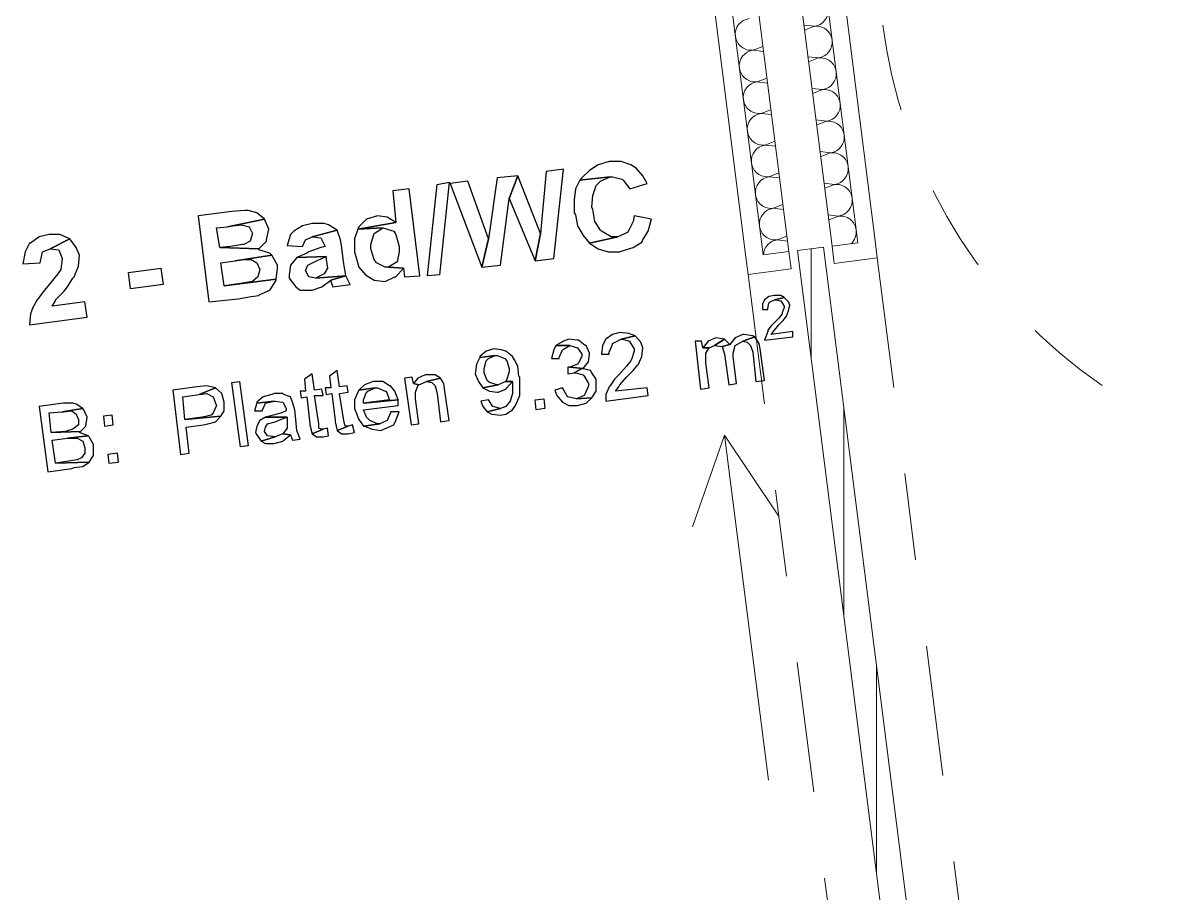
# Model space of a CAD drawing. Header units: metres. Extents: x 2713679.5 to 2713747.3, y 1226017.1 to 1226104.2.
# Drawn here: x 2713734.266 to 2713735.583, y 1226038.926 to 1226039.927 of the extents above; entities that cross this region are included whole.
import ezdxf

# ---------------------------------------------------------------- set-up
doc = ezdxf.new("R2010")
doc.units = ezdxf.units.M
doc.header["$MEASUREMENT"] = 0
doc.linetypes.add('Achse', pattern=[0.115, 0, -0.04, 0.075, 0])
doc.linetypes.add('Strichpunkt 3_1_1mm Achsen', pattern=[0.25, 0.15, -0.05, 0, -0.05])
doc.layers.add('plangrafiken', color=251, linetype='Continuous')
doc.layers.add('waende_stuetzen', color=250, linetype='Continuous')
doc.layers.add('texte', color=7, linetype='Continuous', true_color=0x000000)

msp = doc.modelspace()

# ---------------------------------------------------------------- linework, layer by layer
at = {"layer": 'plangrafiken', "color": 7, "linetype": 'Achse', "lineweight": 13}
msp.add_arc((2713735.8462, 1226039.999), 0.595, 187.2326, 277.2326, dxfattribs=at)
at = {"layer": 'texte'}
for points in [[(2713734.9409, 1226039.767), (2713734.9284, 1226039.7632), (2713734.9184, 1226039.7569), (2713734.9096, 1226039.7482), (2713734.9071, 1226039.7457), (2713734.9422, 1226039.7494), (2713734.9447, 1226039.7494), (2713734.9559, 1226039.7469), (2713734.9572, 1226039.7457), (2713734.9647, 1226039.7357), (2713734.9847, 1226039.7419), (2713734.9797, 1226039.7507), (2713734.9722, 1226039.7594), (2713734.9659, 1226039.7632), (2713734.9547, 1226039.767)], [(2713734.8357, 1226039.7507), (2713734.812, 1226039.7482), (2713734.8019, 1226039.6781), (2713734.7944, 1226039.6455), (2713734.8157, 1226039.648), (2713734.8257, 1226039.7244)], [(2713734.8357, 1226039.7507), (2713734.8257, 1226039.7244), (2713734.8558, 1226039.653), (2713734.862, 1226039.6843)], [(2713734.8883, 1226039.7582), (2713734.8683, 1226039.7557), (2713734.862, 1226039.6843), (2713734.8558, 1226039.653), (2713734.8771, 1226039.6555)], [(2713734.9071, 1226039.7457), (2713734.9021, 1226039.7357), (2713734.9008, 1226039.7231), (2713734.9008, 1226039.7081), (2713734.9021, 1226039.7056), (2713734.9046, 1226039.6931), (2713734.9109, 1226039.6818), (2713734.9184, 1226039.6731), (2713734.9509, 1226039.6806), (2713734.9434, 1226039.6806), (2713734.9321, 1226039.6868), (2713734.9309, 1226039.6881), (2713734.9246, 1226039.6981), (2713734.9221, 1226039.7119), (2713734.9209, 1226039.7144), (2713734.9221, 1226039.7281), (2713734.9259, 1226039.7394), (2713734.9309, 1226039.7444), (2713734.9422, 1226039.7494)], [(2713734.7106, 1226039.7357), (2713734.6918, 1226039.7332), (2713734.6955, 1226039.6969), (2713734.6517, 1226039.6893), (2713734.6805, 1226039.6906), (2713734.6805, 1226039.6906), (2713734.693, 1226039.6868), (2713734.6955, 1226039.6831), (2713734.6993, 1226039.6693), (2713734.6993, 1226039.6631), (2713734.6968, 1226039.6518), (2713734.6968, 1226039.6518), (2713734.6868, 1226039.6455), (2713734.7043, 1226039.6443), (2713734.7055, 1226039.6343), (2713734.7231, 1226039.6355)], [(2713734.7318, 1226039.6355), (2713734.7431, 1226039.7407), (2713734.7569, 1226039.7432), (2713734.7456, 1226039.6368), (2713734.7318, 1226039.6355)], [(2713734.7782, 1226039.7444), (2713734.7581, 1226039.7419), (2713734.7944, 1226039.6455), (2713734.8019, 1226039.6781)], [(2713734.5065, 1226039.7094), (2713734.4677, 1226039.7044), (2713734.4802, 1226039.6055), (2713734.514, 1226039.6092), (2713734.529, 1226039.6117), (2713734.5378, 1226039.613), (2713734.539, 1226039.6142), (2713734.5503, 1226039.6192), (2713734.5516, 1226039.6205), (2713734.5578, 1226039.6305), (2713734.5578, 1226039.6318), (2713734.4977, 1226039.6242), (2713734.494, 1226039.6505), (2713734.5103, 1226039.653), (2713734.5528, 1226039.6593), (2713734.5503, 1226039.6618), (2713734.5378, 1226039.6656), (2713734.5378, 1226039.6668), (2713734.4927, 1226039.6681), (2713734.489, 1226039.6906), (2713734.5015, 1226039.6918), (2713734.5441, 1226039.7006), (2713734.5353, 1226039.7081), (2713734.5253, 1226039.7106), (2713734.5215, 1226039.7106)], [(2713734.5441, 1226039.7006), (2713734.5015, 1226039.6918), (2713734.5077, 1226039.6931), (2713734.5178, 1226039.6943), (2713734.5265, 1226039.6918), (2713734.5303, 1226039.6843), (2713734.5278, 1226039.6756), (2713734.5203, 1226039.6718), (2713734.519, 1226039.6718), (2713734.5052, 1226039.6693), (2713734.4927, 1226039.6681), (2713734.5378, 1226039.6668), (2713734.5466, 1226039.6756), (2713734.5466, 1226039.6768), (2713734.5491, 1226039.6893)], [(2713734.6742, 1226039.7044), (2713734.6617, 1226039.7006), (2713734.653, 1226039.6918), (2713734.6517, 1226039.6893), (2713734.6955, 1226039.6969), (2713734.6855, 1226039.7031)], [(2713734.9697, 1226039.7044), (2713734.9684, 1226039.6981), (2713734.9634, 1226039.6881), (2713734.9622, 1226039.6856), (2713734.9509, 1226039.6806), (2713734.9184, 1226039.6731), (2713734.9284, 1226039.6668), (2713734.9397, 1226039.6631), (2713734.9534, 1226039.6631), (2713734.9559, 1226039.6643), (2713734.9684, 1226039.6681), (2713734.9785, 1226039.6743), (2713734.9797, 1226039.6768), (2713734.986, 1226039.6868), (2713734.9897, 1226039.7006)], [(2713734.2962, 1226039.6831), (2713734.2849, 1226039.6806), (2713734.2749, 1226039.6731), (2713734.2736, 1226039.6731), (2713734.2686, 1226039.6631), (2713734.2661, 1226039.6493), (2713734.2862, 1226039.6505), (2713734.2862, 1226039.6505), (2713734.2887, 1226039.6631), (2713734.2974, 1226039.6668), (2713734.32, 1226039.6781), (2713734.3087, 1226039.6831)], [(2713734.5991, 1226039.6956), (2713734.5879, 1226039.6931), (2713734.5779, 1226039.6868), (2713734.5741, 1226039.6831), (2713734.5703, 1226039.6706), (2713734.5879, 1226039.6693), (2713734.5916, 1226039.6768), (2713734.5991, 1226039.6806), (2713734.6279, 1226039.6881), (2713734.6179, 1226039.6943), (2713734.6129, 1226039.6956)], [(2713734.6279, 1226039.6881), (2713734.5991, 1226039.6806), (2713734.6092, 1226039.6793), (2713734.6129, 1226039.6718), (2713734.6142, 1226039.6693), (2713734.6092, 1226039.6681), (2713734.5954, 1226039.6631), (2713734.5929, 1226039.6618), (2713734.5816, 1226039.6568), (2713734.6154, 1226039.658), (2713734.6154, 1226039.6543), (2713734.6167, 1226039.6443), (2713734.6129, 1226039.638), (2713734.6029, 1226039.633), (2713734.6379, 1226039.6355), (2713734.6354, 1226039.6493), (2713734.6329, 1226039.6706), (2713734.6317, 1226039.6768)], [(2713734.6517, 1226039.6893), (2713734.648, 1226039.6781), (2713734.648, 1226039.6631), (2713734.6492, 1226039.658), (2713734.653, 1226039.6455), (2713734.6605, 1226039.6368), (2713734.6705, 1226039.6305), (2713734.683, 1226039.6292), (2713734.6943, 1226039.6343), (2713734.6955, 1226039.6343), (2713734.7043, 1226039.6443), (2713734.6868, 1226039.6455), (2713734.683, 1226039.6455), (2713734.673, 1226039.6505), (2713734.6705, 1226039.6543), (2713734.6667, 1226039.6668), (2713734.6667, 1226039.6718), (2713734.6705, 1226039.6843), (2713734.6705, 1226039.6843), (2713734.6805, 1226039.6906)], [(2713734.32, 1226039.6781), (2713734.2974, 1226039.6668), (2713734.3074, 1226039.6656), (2713734.3112, 1226039.6555), (2713734.3099, 1226039.643), (2713734.3062, 1226039.638), (2713734.2962, 1226039.6255), (2713734.2912, 1226039.6192), (2713734.2824, 1226039.608), (2713734.2774, 1226039.5992), (2713734.2749, 1226039.5917), (2713734.2736, 1226039.5792), (2713734.34, 1226039.5879), (2713734.3375, 1226039.6055), (2713734.2999, 1226039.6005), (2713734.3037, 1226039.6067), (2713734.3037, 1226039.608), (2713734.3137, 1226039.618), (2713734.3175, 1226039.623), (2713734.3237, 1226039.633), (2713734.325, 1226039.6343), (2713734.33, 1226039.6468), (2713734.33, 1226039.6468), (2713734.3312, 1226039.6593), (2713734.3275, 1226039.6681)], [(2713734.5528, 1226039.6593), (2713734.5103, 1226039.653), (2713734.5178, 1226039.6543), (2713734.529, 1226039.6543), (2713734.5353, 1226039.6505), (2713734.539, 1226039.643), (2713734.5365, 1226039.6343), (2713734.5303, 1226039.6292), (2713734.5303, 1226039.6292), (2713734.5165, 1226039.6267), (2713734.4977, 1226039.6242), (2713734.5578, 1226039.6318), (2713734.5591, 1226039.6443), (2713734.5591, 1226039.648)], [(2713734.5816, 1226039.6568), (2713734.5741, 1226039.648), (2713734.5728, 1226039.6368), (2713734.5728, 1226039.633), (2713734.5804, 1226039.623), (2713734.5854, 1226039.6192), (2713734.5991, 1226039.6192), (2713734.6104, 1226039.623), (2713734.6204, 1226039.6305), (2713734.6379, 1226039.6355), (2713734.6379, 1226039.6355), (2713734.6029, 1226039.633), (2713734.5954, 1226039.6343), (2713734.5916, 1226039.6418), (2713734.5941, 1226039.648), (2713734.6041, 1226039.653), (2713734.6154, 1226039.658)], [(2713734.3901, 1226039.6205), (2713734.3876, 1226039.6393), (2713734.4251, 1226039.6443), (2713734.4276, 1226039.6255), (2713734.3901, 1226039.6205)], [(2713734.6379, 1226039.6355), (2713734.6204, 1226039.6305), (2713734.6204, 1226039.6292), (2713734.6229, 1226039.623), (2713734.643, 1226039.6255)], [(2713735.1312, 1226039.613), (2713735.1249, 1226039.6117), (2713735.1199, 1226039.608), (2713735.1174, 1226039.603), (2713735.1174, 1226039.5967), (2713735.1237, 1226039.5967), (2713735.1237, 1226039.598), (2713735.1249, 1226039.6042), (2713735.1262, 1226039.6055), (2713735.1312, 1226039.608), (2713735.1425, 1226039.6105), (2713735.1387, 1226039.613)], [(2713735.1425, 1226039.6105), (2713735.1312, 1226039.608), (2713735.1324, 1226039.608), (2713735.1387, 1226039.6067), (2713735.1387, 1226039.6067), (2713735.1425, 1226039.6005), (2713735.1425, 1226039.5992), (2713735.14, 1226039.5929), (2713735.14, 1226039.5917), (2713735.1362, 1226039.5867), (2713735.1312, 1226039.5817), (2713735.1274, 1226039.5779), (2713735.1237, 1226039.5729), (2713735.1237, 1226039.5717), (2713735.1212, 1226039.5654), (2713735.1199, 1226039.5616), (2713735.1525, 1226039.5654), (2713735.1525, 1226039.5717), (2713735.1274, 1226039.5679), (2713735.1299, 1226039.5717), (2713735.1312, 1226039.5729), (2713735.1362, 1226039.5792), (2713735.1412, 1226039.5842), (2713735.145, 1226039.5892), (2713735.145, 1226039.5892), (2713735.1475, 1226039.5954), (2713735.1487, 1226039.6017), (2713735.1475, 1226039.6055)], [(2713734.9534, 1226039.5704), (2713734.9447, 1226039.5679), (2713734.9371, 1226039.5629), (2713734.9334, 1226039.5554), (2713734.9321, 1226039.5454), (2713734.9409, 1226039.5454), (2713734.9409, 1226039.5479), (2713734.9447, 1226039.5566), (2713734.9447, 1226039.5579), (2713734.9547, 1226039.5629), (2713734.9709, 1226039.5667), (2713734.9634, 1226039.5692)], [(2713734.9709, 1226039.5667), (2713734.9547, 1226039.5629), (2713734.9559, 1226039.5629), (2713734.9647, 1226039.5604), (2713734.9647, 1226039.5591), (2713734.9697, 1226039.5516), (2713734.9697, 1226039.5491), (2713734.9672, 1226039.5404), (2713734.9659, 1226039.5379), (2713734.9609, 1226039.5316), (2713734.9522, 1226039.5216), (2713734.9472, 1226039.5166), (2713734.9422, 1226039.5091), (2713734.9409, 1226039.5078), (2713734.9371, 1226039.4991), (2713734.9371, 1226039.4915), (2713734.986, 1226039.4978), (2713734.9847, 1226039.5066), (2713734.9484, 1226039.5028), (2713734.9522, 1226039.5078), (2713734.9534, 1226039.5103), (2713734.9609, 1226039.5191), (2713734.9684, 1226039.5266), (2713734.9735, 1226039.5329), (2713734.9747, 1226039.5341), (2713734.9785, 1226039.5429), (2713734.9797, 1226039.5529), (2713734.9772, 1226039.5591)], [(2713735.0636, 1226039.5642), (2713735.0636, 1226039.5642), (2713735.0548, 1226039.5604), (2713735.0486, 1226039.5529), (2713735.0561, 1226039.5529), (2713735.0623, 1226039.5554), (2713735.0736, 1226039.5629), (2713735.0736, 1226039.5629)], [(2713735.0961, 1226039.5679), (2713735.0949, 1226039.5679), (2713735.0861, 1226039.5642), (2713735.0799, 1226039.5566), (2713735.0711, 1226039.5541), (2713735.0736, 1226039.5454), (2713735.0786, 1226039.5103), (2713735.0874, 1226039.5116), (2713735.0836, 1226039.5429), (2713735.0836, 1226039.5466), (2713735.0861, 1226039.5554), (2713735.0861, 1226039.5554), (2713735.0949, 1226039.5604), (2713735.1087, 1226039.5654), (2713735.1062, 1226039.5667)], [(2713735.1087, 1226039.5654), (2713735.0949, 1226039.5604), (2713735.0999, 1226039.5591), (2713735.1036, 1226039.5554), (2713735.1062, 1226039.5479), (2713735.1099, 1226039.5141), (2713735.1199, 1226039.5153), (2713735.1149, 1226039.5516), (2713735.1137, 1226039.5579)], [(2713734.8082, 1226039.5516), (2713734.7994, 1226039.5491), (2713734.7919, 1226039.5429), (2713734.7919, 1226039.5416), (2713734.8095, 1226039.5441), (2713734.812, 1226039.5441), (2713734.8207, 1226039.5404), (2713734.8232, 1226039.5379), (2713734.8257, 1226039.5291), (2713734.8257, 1226039.5253), (2713734.8232, 1226039.5166), (2713734.822, 1226039.5141), (2713734.8295, 1226039.5141), (2713734.8295, 1226039.5116), (2713734.8295, 1226039.5103), (2713734.8295, 1226039.5003), (2713734.827, 1226039.4915), (2713734.822, 1226039.4853), (2713734.8157, 1226039.4828), (2713734.8007, 1226039.479), (2713734.8057, 1226039.4765), (2713734.8157, 1226039.4753), (2713734.822, 1226039.4765), (2713734.8295, 1226039.4815), (2713734.8332, 1226039.4865), (2713734.837, 1226039.4953), (2713734.8382, 1226039.4978), (2713734.8382, 1226039.5078), (2713734.8382, 1226039.5191), (2713734.837, 1226039.5203), (2713734.8357, 1226039.5316), (2713734.832, 1226039.5391), (2713734.8295, 1226039.5429), (2713734.822, 1226039.5491), (2713734.817, 1226039.5504)], [(2713734.8796, 1226039.5554), (2713734.8771, 1226039.5504), (2713734.8746, 1226039.5404), (2713734.8833, 1226039.5404), (2713734.8833, 1226039.5416), (2713734.8871, 1226039.5504), (2713734.8871, 1226039.5504), (2713734.8958, 1226039.5554)], [(2713734.8946, 1226039.5629), (2713734.8883, 1226039.5604), (2713734.8796, 1226039.5554), (2713734.8958, 1226039.5554), (2713734.9046, 1226039.5529), (2713734.9096, 1226039.5454), (2713734.9096, 1226039.5429), (2713734.9058, 1226039.5354), (2713734.9046, 1226039.5341), (2713734.8958, 1226039.5304), (2713734.9109, 1226039.5291), (2713734.9171, 1226039.5366), (2713734.9184, 1226039.5454), (2713734.9184, 1226039.5466), (2713734.9146, 1226039.5554), (2713734.9134, 1226039.5554), (2713734.9058, 1226039.5616), (2713734.9046, 1226039.5616)], [(2713735.0473, 1226039.5604), (2713735.0398, 1226039.5604), (2713735.0461, 1226039.5053), (2713735.0561, 1226039.5066), (2713735.0523, 1226039.5354), (2713735.0523, 1226039.5366), (2713735.0523, 1226039.5466), (2713735.0561, 1226039.5529), (2713735.0486, 1226039.5529)], [(2713735.0736, 1226039.5629), (2713735.0623, 1226039.5554), (2713735.0711, 1226039.5541), (2713735.0799, 1226039.5566)], [(2713734.7919, 1226039.5416), (2713734.7882, 1226039.5341), (2713734.7869, 1226039.5228), (2713734.7907, 1226039.5141), (2713734.7957, 1226039.5066), (2713734.8132, 1226039.5103), (2713734.812, 1226039.5103), (2713734.8032, 1226039.5128), (2713734.8007, 1226039.5153), (2713734.7969, 1226039.5241), (2713734.7969, 1226039.5291), (2713734.7994, 1226039.5379), (2713734.8019, 1226039.5404), (2713734.8095, 1226039.5441)], [(2713734.6279, 1226039.5266), (2713734.6192, 1226039.5203), (2713734.6204, 1226039.5066), (2713734.6142, 1226039.5066), (2713734.6154, 1226039.4991), (2713734.6217, 1226039.5003), (2713734.6254, 1226039.469), (2713734.6254, 1226039.4678), (2713734.6279, 1226039.4577), (2713734.6404, 1226039.4627), (2713734.6379, 1226039.4627), (2713734.6367, 1226039.464), (2713734.6354, 1226039.469), (2713734.6304, 1226039.5003), (2713734.6404, 1226039.5016), (2713734.6392, 1226039.5091), (2713734.6304, 1226039.5078)], [(2713734.8933, 1226039.5304), (2713734.8933, 1226039.5228), (2713734.9008, 1226039.5241), (2713734.9096, 1226039.5291), (2713734.9109, 1226039.5291), (2713734.8958, 1226039.5304)], [(2713734.9096, 1226039.5291), (2713734.9008, 1226039.5241), (2713734.9021, 1226039.5241), (2713734.9109, 1226039.5216), (2713734.9121, 1226039.5203), (2713734.9171, 1226039.5116), (2713734.9171, 1226039.5091), (2713734.9134, 1226039.5003), (2713734.9121, 1226039.4978), (2713734.9033, 1226039.494), (2713734.9209, 1226039.4953), (2713734.9259, 1226039.5028), (2713734.9259, 1226039.5128), (2713734.9259, 1226039.5166), (2713734.9209, 1226039.5241), (2713734.9196, 1226039.5266)], [(2713734.5165, 1226039.439), (2713734.5065, 1226039.5128), (2713734.5153, 1226039.5141), (2713734.5253, 1226039.4402), (2713734.5165, 1226039.439)], [(2713734.5991, 1226039.5228), (2713734.5904, 1226039.5166), (2713734.5916, 1226039.5028), (2713734.5854, 1226039.5028), (2713734.5866, 1226039.4953), (2713734.5929, 1226039.4965), (2713734.5966, 1226039.4653), (2713734.5966, 1226039.464), (2713734.5991, 1226039.454), (2713734.6117, 1226039.459), (2713734.6092, 1226039.459), (2713734.6066, 1226039.4602), (2713734.6066, 1226039.4653), (2713734.6016, 1226039.4978), (2713734.6117, 1226039.4978), (2713734.6104, 1226039.5053), (2713734.6016, 1226039.5041)], [(2713734.6705, 1226039.5141), (2713734.6692, 1226039.5141), (2713734.6592, 1226039.5103), (2713734.653, 1226039.5041), (2713734.6717, 1226039.5066), (2713734.6742, 1226039.5066), (2713734.683, 1226039.5028), (2713734.6843, 1226039.5028), (2713734.688, 1226039.4928), (2713734.658, 1226039.489), (2713734.698, 1226039.4928), (2713734.6943, 1226039.5028), (2713734.6893, 1226039.5091), (2713734.688, 1226039.5091), (2713734.6805, 1226039.5141)], [(2713734.7143, 1226039.5191), (2713734.7055, 1226039.5178), (2713734.7131, 1226039.464), (2713734.7218, 1226039.4653), (2713734.7181, 1226039.494), (2713734.7181, 1226039.5016), (2713734.7206, 1226039.5091), (2713734.7218, 1226039.5103), (2713734.7156, 1226039.5116)], [(2713734.7306, 1226039.5216), (2713734.7293, 1226039.5216), (2713734.7206, 1226039.5178), (2713734.7156, 1226039.5116), (2713734.7218, 1226039.5103), (2713734.7306, 1226039.5141), (2713734.7469, 1226039.5178), (2713734.7406, 1226039.5216)], [(2713734.7469, 1226039.5178), (2713734.7306, 1226039.5141), (2713734.7368, 1226039.5128), (2713734.7406, 1226039.5091), (2713734.7431, 1226039.5003), (2713734.7469, 1226039.4678), (2713734.7569, 1226039.469), (2713734.7519, 1226039.5028), (2713734.7506, 1226039.5116)], [(2713734.822, 1226039.5141), (2713734.8132, 1226039.5103), (2713734.7957, 1226039.5066), (2713734.8032, 1226039.5028), (2713734.812, 1226039.5016), (2713734.8132, 1226039.5016), (2713734.822, 1226039.5053), (2713734.8232, 1226039.5066), (2713734.8295, 1226039.5141)], [(2713734.4664, 1226039.5078), (2713734.4389, 1226039.5041), (2713734.4477, 1226039.4302), (2713734.4577, 1226039.4315), (2713734.4539, 1226039.4615), (2713734.4739, 1226039.464), (2713734.479, 1226039.4653), (2713734.4877, 1226039.4678), (2713734.494, 1226039.474), (2713734.4527, 1226039.4703), (2713734.4502, 1226039.4965), (2713734.4689, 1226039.4991), (2713734.4877, 1226039.5066), (2713734.4877, 1226039.5066), (2713734.4777, 1226039.5091), (2713734.4777, 1226039.5091)], [(2713734.4877, 1226039.5066), (2713734.4689, 1226039.4991), (2713734.4777, 1226039.5003), (2713734.4852, 1226039.4965), (2713734.4877, 1226039.489), (2713734.489, 1226039.4865), (2713734.4852, 1226039.4778), (2713734.4827, 1226039.4753), (2713734.4727, 1226039.4728), (2713734.4527, 1226039.4703), (2713734.494, 1226039.474), (2713734.4977, 1226039.4803), (2713734.4977, 1226039.4903), (2713734.4977, 1226039.4903), (2713734.4952, 1226039.5003)], [(2713734.5553, 1226039.5003), (2713734.5528, 1226039.4991), (2713734.5428, 1226039.4965), (2713734.5428, 1226039.4965), (2713734.5353, 1226039.4903), (2713734.5353, 1226039.489), (2713734.5553, 1226039.4915), (2713734.5566, 1226039.4915), (2713734.5653, 1226039.4903), (2713734.5691, 1226039.4828), (2713734.5691, 1226039.4803), (2713734.5641, 1226039.4778), (2713734.5541, 1226039.4753), (2713734.5453, 1226039.4728), (2713734.5703, 1226039.4728), (2713734.5703, 1226039.4703), (2713734.5703, 1226039.4602), (2713734.5653, 1226039.454), (2713734.5741, 1226039.4527), (2713734.5766, 1226039.4465), (2713734.5854, 1226039.4477), (2713734.5829, 1226039.454), (2713734.5816, 1226039.4577), (2713734.5804, 1226039.4703), (2713734.5791, 1226039.4815), (2713734.5766, 1226039.4903), (2713734.5741, 1226039.4965), (2713734.5666, 1226039.4991), (2713734.5653, 1226039.5003)], [(2713734.653, 1226039.5041), (2713734.6517, 1226039.5016), (2713734.648, 1226039.4928), (2713734.648, 1226039.4828), (2713734.6492, 1226039.479), (2713734.653, 1226039.4703), (2713734.658, 1226039.4627), (2713734.6768, 1226039.4653), (2713734.6742, 1226039.4653), (2713734.6655, 1226039.469), (2713734.6617, 1226039.4728), (2713734.658, 1226039.4815), (2713734.698, 1226039.4865), (2713734.698, 1226039.489), (2713734.698, 1226039.4928), (2713734.658, 1226039.489), (2713734.658, 1226039.4928), (2713734.6617, 1226039.5016), (2713734.663, 1226039.5028), (2713734.6717, 1226039.5066)], [(2713734.8871, 1226039.5066), (2713734.8783, 1226039.5041), (2713734.8808, 1226039.4978), (2713734.8871, 1226039.4903), (2713734.8946, 1226039.4865), (2713734.9046, 1226039.4865), (2713734.9046, 1226039.4865), (2713734.9146, 1226039.489), (2713734.9209, 1226039.4953), (2713734.9033, 1226039.494), (2713734.9033, 1226039.494), (2713734.8933, 1226039.4965), (2713734.8921, 1226039.4978)], [(2713734.3125, 1226039.489), (2713734.2849, 1226039.4853), (2713734.2949, 1226039.4102), (2713734.3225, 1226039.4139), (2713734.325, 1226039.4152), (2713734.335, 1226039.4164), (2713734.3425, 1226039.4214), (2713734.3037, 1226039.4202), (2713734.2999, 1226039.4465), (2713734.3175, 1226039.449), (2713734.3412, 1226039.4515), (2713734.3312, 1226039.4552), (2713734.3325, 1226039.4565), (2713734.2987, 1226039.4552), (2713734.2962, 1226039.4778), (2713734.3112, 1226039.479), (2713734.335, 1226039.4828), (2713734.3275, 1226039.4878), (2713734.3237, 1226039.489)], [(2713734.5353, 1226039.489), (2713734.5328, 1226039.4803), (2713734.5415, 1226039.4803), (2713734.5453, 1226039.489), (2713734.5453, 1226039.489), (2713734.5553, 1226039.4915)], [(2713734.8019, 1226039.4928), (2713734.7932, 1226039.4915), (2713734.7957, 1226039.4853), (2713734.8007, 1226039.479), (2713734.8157, 1226039.4828), (2713734.8069, 1226039.4853), (2713734.8069, 1226039.4853)], [(2713734.857, 1226039.4815), (2713734.8558, 1226039.4928), (2713734.8658, 1226039.494), (2713734.867, 1226039.4828), (2713734.857, 1226039.4815)], [(2713734.335, 1226039.4828), (2713734.3112, 1226039.479), (2713734.3125, 1226039.479), (2713734.3225, 1226039.4803), (2713734.3275, 1226039.4765), (2713734.33, 1226039.4703), (2713734.33, 1226039.464), (2713734.3237, 1226039.459), (2713734.315, 1226039.4565), (2713734.2987, 1226039.4552), (2713734.3325, 1226039.4565), (2713734.3387, 1226039.4627), (2713734.34, 1226039.4728), (2713734.34, 1226039.4728), (2713734.3362, 1226039.4815)], [(2713734.3688, 1226039.4753), (2713734.3588, 1226039.474), (2713734.36, 1226039.4627), (2713734.37, 1226039.464)], [(2713734.5453, 1226039.4728), (2713734.539, 1226039.469), (2713734.5353, 1226039.4627), (2713734.534, 1226039.4552), (2713734.5353, 1226039.4527), (2713734.5403, 1226039.4452), (2713734.5566, 1226039.4502), (2713734.5478, 1226039.4515), (2713734.5441, 1226039.4565), (2713734.5453, 1226039.4615), (2713734.5478, 1226039.4653), (2713734.5566, 1226039.4678), (2713734.5628, 1226039.4703), (2713734.5703, 1226039.4728)], [(2713734.6893, 1226039.479), (2713734.6893, 1226039.4778), (2713734.6855, 1226039.469), (2713734.6768, 1226039.4653), (2713734.658, 1226039.4627), (2713734.6592, 1226039.4627), (2713734.668, 1226039.459), (2713734.678, 1226039.4577), (2713734.6843, 1226039.4602), (2713734.693, 1226039.464), (2713734.6955, 1226039.469), (2713734.6993, 1226039.479)], [(2713734.6167, 1226039.4602), (2713734.6117, 1226039.459), (2713734.5991, 1226039.454), (2713734.6041, 1226039.4502), (2713734.6117, 1226039.4502), (2713734.6179, 1226039.4515)], [(2713734.6455, 1226039.464), (2713734.6404, 1226039.4627), (2713734.6279, 1226039.4577), (2713734.6329, 1226039.454), (2713734.6404, 1226039.454), (2713734.648, 1226039.4552)], [(2713734.3412, 1226039.4515), (2713734.3175, 1226039.449), (2713734.3187, 1226039.449), (2713734.3287, 1226039.449), (2713734.335, 1226039.4452), (2713734.3375, 1226039.4377), (2713734.3375, 1226039.4315), (2713734.3337, 1226039.4264), (2713734.3287, 1226039.4239), (2713734.3212, 1226039.4227), (2713734.3037, 1226039.4202), (2713734.3425, 1226039.4214), (2713734.3475, 1226039.4289), (2713734.3475, 1226039.4289), (2713734.3475, 1226039.439), (2713734.3475, 1226039.4415), (2713734.3425, 1226039.4502)], [(2713734.5653, 1226039.454), (2713734.5566, 1226039.4502), (2713734.5403, 1226039.4452), (2713734.5453, 1226039.4427), (2713734.5553, 1226039.4427), (2713734.5553, 1226039.4427), (2713734.5653, 1226039.4452), (2713734.5666, 1226039.4465), (2713734.5741, 1226039.4527)], [(2713734.375, 1226039.4315), (2713734.3638, 1226039.4302), (2713734.365, 1226039.4202), (2713734.3763, 1226039.4214)]]:
    msp.add_lwpolyline(points, close=True, dxfattribs=at)
at = {"layer": 'waende_stuetzen', "color": 7, "linetype": 'Continuous', "lineweight": 18}
for p, q in [((2713735.2471, 1226039.676), (2713735.1275, 1226040.6184)), ((2713735.2272, 1226039.6734), (2713735.1076, 1226040.6159)), ((2713734.9787, 1226040.5995), (2713735.0983, 1226039.6571)), ((2713734.9985, 1226040.602), (2713735.1181, 1226039.6596)), ((2713735.2272, 1226039.6734), (2713735.1975, 1226039.6697)), ((2713735.1975, 1226039.6697), (2713735.2, 1226039.6498)), ((2713735.2471, 1226039.676), (2713735.2496, 1226039.6561)), ((2713735.0983, 1226039.6571), (2713735.1008, 1226039.6372)), ((2713735.1181, 1226039.6596), (2713735.1479, 1226039.6634)), ((2713735.1479, 1226039.6634), (2713735.1504, 1226039.6435)), ((2713735.1504, 1226039.6435), (2713735.1008, 1226039.6372)), ((2713735.2, 1226039.6498), (2713735.2496, 1226039.6561))]:
    msp.add_line(p, q, dxfattribs=at)
at = {"layer": 'waende_stuetzen', "color": 7, "linetype": 'Continuous', "lineweight": 13}
for p, q in [((2713735.1479, 1226039.6634), (2713735.0295, 1226040.5959)), ((2713735.0791, 1226040.6022), (2713735.1975, 1226039.6697)), ((2713735.1652, 1226039.924), (2713735.1771, 1226039.9226)), ((2713735.1659, 1226039.9182), (2713735.1771, 1226039.9226)), ((2713735.1067, 1226039.8951), (2713735.1179, 1226039.8995)), ((2713735.1067, 1226039.8951), (2713735.1186, 1226039.8937)), ((2713735.1698, 1226039.8876), (2713735.1818, 1226039.8862)), ((2713735.1705, 1226039.8818), (2713735.1818, 1226039.8862)), ((2713735.1113, 1226039.8588), (2713735.1225, 1226039.8631)), ((2713735.1113, 1226039.8588), (2713735.1233, 1226039.8573)), ((2713735.1744, 1226039.8512), (2713735.1864, 1226039.8498)), ((2713735.1752, 1226039.8454), (2713735.1864, 1226039.8498)), ((2713735.1159, 1226039.8224), (2713735.1271, 1226039.8267)), ((2713735.1159, 1226039.8224), (2713735.1279, 1226039.821)), ((2713735.179, 1226039.8149), (2713735.191, 1226039.8134)), ((2713735.1798, 1226039.8091), (2713735.191, 1226039.8134)), ((2713735.1205, 1226039.786), (2713735.1318, 1226039.7904)), ((2713735.1205, 1226039.786), (2713735.1325, 1226039.7846)), ((2713735.1837, 1226039.7785), (2713735.1956, 1226039.7771)), ((2713735.1844, 1226039.7727), (2713735.1956, 1226039.7771)), ((2713735.1252, 1226039.7496), (2713735.1364, 1226039.754)), ((2713735.1252, 1226039.7496), (2713735.1371, 1226039.7482)), ((2713735.1883, 1226039.7421), (2713735.2002, 1226039.7407)), ((2713735.189, 1226039.7363), (2713735.2002, 1226039.7407)), ((2713735.1298, 1226039.7133), (2713735.141, 1226039.7176)), ((2713735.1298, 1226039.7133), (2713735.1417, 1226039.7118)), ((2713735.1929, 1226039.7057), (2713735.2048, 1226039.7043)), ((2713735.1936, 1226039.6999), (2713735.2048, 1226039.7043)), ((2713735.1344, 1226039.6769), (2713735.1456, 1226039.6812)), ((2713735.1344, 1226039.6769), (2713735.1463, 1226039.6755)), ((2713735.1578, 1226039.6646), (2713735.1876, 1226039.6684)), ((2713735.2585, 1226038.871), (2713735.1578, 1226039.6646)), ((2713735.1876, 1226039.6684), (2713735.2883, 1226038.8748)), ((2713735.0738, 1226039.4524), (2713735.0368, 1226039.3469)), ((2713735.0738, 1226039.4524), (2713735.1242, 1226039.0556)), ((2713735.0738, 1226039.4524), (2713735.136, 1226039.3595))]:
    msp.add_line(p, q, dxfattribs=at)
at = {"layer": 'waende_stuetzen', "color": 7, "linetype": 'Continuous', "lineweight": 0, "true_color": 0xffffff}
for p, q in [((2713735.1736, 1226039.5398), (2713735.1736, 1226039.6666)), ((2713735.2111, 1226039.2443), (2713735.2111, 1226039.4826)), ((2713735.2486, 1226038.9488), (2713735.2486, 1226039.1871))]:
    msp.add_line(p, q, dxfattribs=at)
at = {"layer": 'waende_stuetzen', "color": 7, "linetype": 'Strichpunkt 3_1_1mm Achsen', "lineweight": 13}
for p, q in [((2713735.2496, 1226039.6561), (2713735.3453, 1226038.9022)), ((2713735.1008, 1226039.6372), (2713735.1965, 1226038.8833))]:
    msp.add_line(p, q, dxfattribs=at)
at = {"layer": 'waende_stuetzen', "color": 7, "linetype": 'Continuous', "lineweight": 13}
for centre, start, end in [((2713735.1748, 1226039.9407), 277.2326, 7.2326), ((2713735.1044, 1226039.9133), 97.2326, 187.2326), ((2713735.1794, 1226039.9044), 7.2326, 97.2326), ((2713735.1044, 1226039.9133), 187.2326, 277.2326), ((2713735.1794, 1226039.9044), 277.2326, 7.2326), ((2713735.109, 1226039.8769), 97.2326, 187.2326), ((2713735.1841, 1226039.868), 7.2326, 97.2326), ((2713735.109, 1226039.8769), 187.2326, 277.2326), ((2713735.1841, 1226039.868), 277.2326, 7.2326), ((2713735.1136, 1226039.8406), 97.2326, 187.2326), ((2713735.1887, 1226039.8316), 7.2326, 97.2326), ((2713735.1136, 1226039.8406), 187.2326, 277.2326), ((2713735.1887, 1226039.8316), 277.2326, 7.2326), ((2713735.1182, 1226039.8042), 97.2326, 187.2326), ((2713735.1182, 1226039.8042), 187.2326, 277.2326), ((2713735.1933, 1226039.7952), 7.2326, 97.2326), ((2713735.1933, 1226039.7952), 277.2326, 7.2326), ((2713735.1229, 1226039.7678), 97.2326, 187.2326), ((2713735.1979, 1226039.7589), 7.2326, 97.2326), ((2713735.1229, 1226039.7678), 187.2326, 277.2326), ((2713735.1275, 1226039.7314), 97.2326, 187.2326), ((2713735.1979, 1226039.7589), 277.2326, 7.2326), ((2713735.2025, 1226039.7225), 7.2326, 97.2326), ((2713735.1275, 1226039.7314), 187.2326, 277.2326), ((2713735.2025, 1226039.7225), 277.2326, 7.2326), ((2713735.1321, 1226039.6951), 97.2326, 187.2326), ((2713735.2071, 1226039.6861), 7.2326, 97.2326), ((2713735.1321, 1226039.6951), 187.2326, 277.2326), ((2713735.2071, 1226039.6861), 311.7879, 7.2326), ((2713735.1367, 1226039.6587), 97.2326, 177.0712)]:
    msp.add_arc(centre, 0.0183, start, end, dxfattribs=at)

doc.saveas('drawing.dxf')
